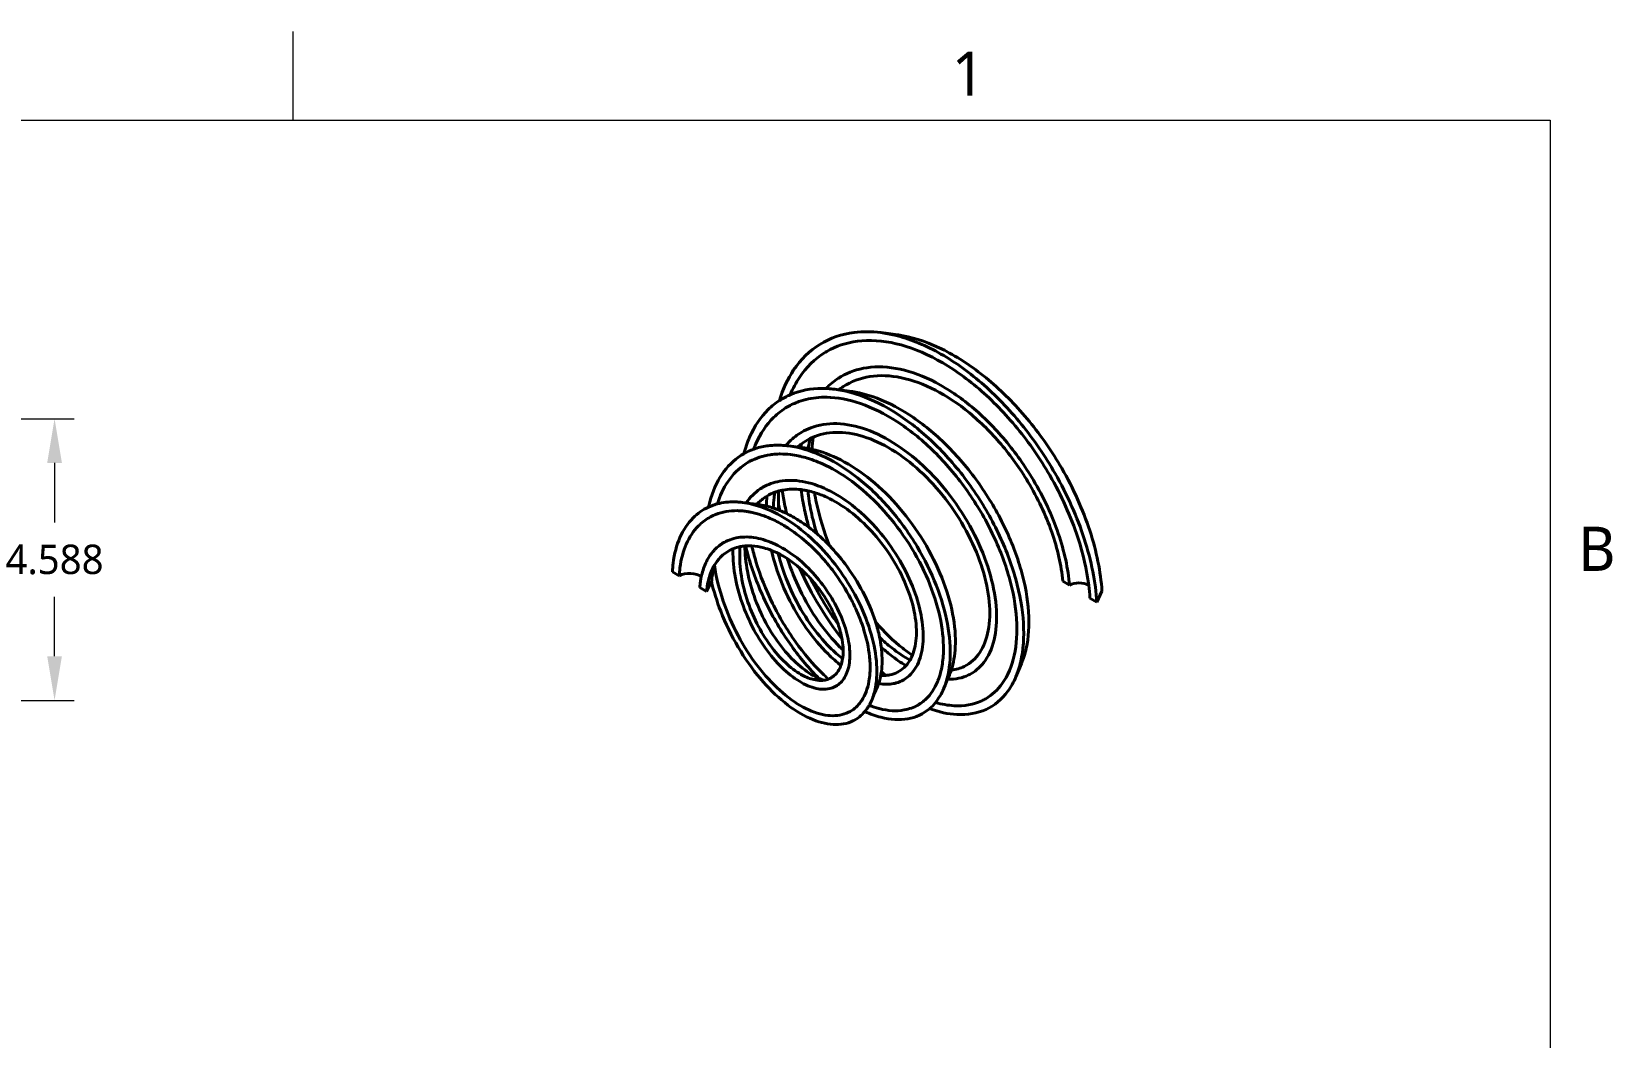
# Model space of a CAD drawing. Header units: inches. Extents: x 0 to 11, y 0 to 8.5.
# Drawn here: x 4.44 to 10.87, y 4.39 to 8.48 of the extents above; entities that cross this region are included whole.
import ezdxf

# ---------------------------------------------------------------- set-up
doc = ezdxf.new("R2010")
doc.units = ezdxf.units.IN
doc.header["$LTSCALE"] = 0.5
doc.header["$MEASUREMENT"] = 0
for name, color, linetype, lineweight in [('ANNOTATION_TEXT', 7, 'Continuous', 25), ('BORDER_FRAME', 7, 'Continuous', 15), ('BORDER_ZONES', 7, 'Continuous', 15), ('Visible', 7, 'Continuous', 40)]:
    doc.layers.add(name, color=color, linetype=linetype, lineweight=lineweight)
doc.styles.add('Onshape-Standard', font='NotoSans-Regular.ttf')
doc.styles.add('Onshape-Standard-Dimension', font='')
doc.styles.get('Onshape-Standard-Dimension').set_extended_font_data('Noto Sans')
doc.dimstyles.new('Onshape-Standard$0', dxfattribs={"dimtxt": 0.12, "dimasz": 0.18, "dimexe": 0.08, "dimexo": 0.0625, "dimgap": 0.09, "dimtad": 0, "dimtih": 1, "dimtoh": 1, "dimdec": 3, "dimzin": 7, "dimdsep": 46, "dimtxsty": 'Onshape-Standard-Dimension', "dimcen": 0.09, "dimadec": 1, "dimazin": 0, "dimtfac": 1, "dimtdec": 3, "dimtofl": 0, "dimtmove": 0, "dimatfit": 3, "dimfxl": 0, "dimtolj": 1, "dimtzin": 7, "dimlwd": 13, "dimlwe": 13, "dimarcsym": 0})

# ---------------------------------------------------------------- blocks, each defined once
blk = doc.blocks.new('*D1')
at = {"layer": 'ANNOTATION_TEXT', "color": 0, "lineweight": 13}
for p, q in [((3.9537, 6.9043), (4.6088, 6.9043)), ((4.5288, 6.7243), (4.5288, 6.4826)), ((4.5288, 5.9373), (4.5288, 6.179)), ((2.9411, 5.7573), (4.6088, 5.7573))]:
    blk.add_line(p, q, dxfattribs=at)
at = {"layer": 'ANNOTATION_TEXT', "color": 0}
for points in [[(4.5588, 6.7243), (4.4988, 6.7243), (4.5288, 6.9043)], [(4.4988, 5.9373), (4.5588, 5.9373), (4.5288, 5.7573)]]:
    blk.add_solid(points, dxfattribs=at)
at = {"layer": 'Defpoints', "color": 0}
for p in [(3.8912, 6.9043), (2.8786, 5.7573), (4.5288, 5.7573)]:
    blk.add_point(p, dxfattribs=at)
at = {"layer": 'ANNOTATION_TEXT', "color": 0, "insert": (4.5288, 6.3308), "char_height": 0.12, "attachment_point": 5, "style": 'Onshape-Standard-Dimension'}
blk.add_mtext('\\A1;4.588', dxfattribs=at)

msp = doc.modelspace()

# ---------------------------------------------------------------- linework, layer by layer
at = {"layer": 'BORDER_FRAME'}
for p, q in [((0.38, 8.12), (10.62, 8.12)), ((10.62, 8.12), (10.62, 0.38))]:
    msp.add_line(p, q, dxfattribs=at)
at = {"layer": 'BORDER_ZONES'}
msp.add_line((5.5, 8.12), (5.5, 8.481), dxfattribs=at)
at = {"layer": 'Visible'}
for p, q in [((7.72382, 7.02227), (7.70606, 7.02452)), ((7.56895, 6.78754), (7.55592, 6.78919)), ((7.57754, 6.78645), (7.56895, 6.78754)), ((7.34502, 6.56179), (7.33095, 6.56356)), ((7.34629, 6.56163), (7.34502, 6.56179)), ((7.04512, 6.28108), (7.07296, 6.26501)), ((7.15648, 6.21679), (7.18432, 6.20071)), ((7.18432, 6.20071), (7.20529, 6.24497)), ((8.66249, 6.2262), (8.63467, 6.24348)), ((8.79476, 6.20254), (8.77376, 6.15707)), ((8.77376, 6.15707), (8.74594, 6.17435)), ((8.16627, 5.84388), (8.17352, 5.86114))]:
    msp.add_line(p, q, dxfattribs=at)
at = {"layer": 'Visible', "flags": 128}
for points in [[(7.95301, 7.24769), (7.92355, 7.25143), (7.89404, 7.25518)], [(7.76504, 7.01704), (7.73558, 7.02078), (7.72382, 7.02227)], [(7.55592, 6.78919), (7.54806, 6.79018), (7.51852, 6.79392)], [(7.39005, 6.5561), (7.36055, 6.55982), (7.34629, 6.56163)], [(8.44404, 5.85349), (8.45597, 5.88192), (8.46706, 5.90835)], [(7.85712, 5.75912), (7.86863, 5.78653), (7.8802, 5.81403)], [(8.15047, 5.80626), (8.16198, 5.83366), (8.16627, 5.84388)]]:
    msp.add_lwpolyline(points, dxfattribs=at)
at = {"layer": 'Visible', "extrusion": (0, 0, -1)}
msp.add_ellipse((7.11482, 6.24095), major_axis=(0.05906, 0), ratio=0.5773503, start_param=3.9246991, end_param=5.6800608, dxfattribs=at)
at = {"layer": 'Visible'}
msp.add_ellipse((8.70431, 6.20033), major_axis=(-0.05902, 0.00198), ratio=0.5988487, start_param=4.0625644, end_param=5.5197965, dxfattribs=at)
for points, knots in [([(7.48095, 6.97866), (7.49514, 7.02502), (7.51459, 7.06692), (7.5679, 7.14641), (7.60381, 7.18163), (7.68711, 7.23326), (7.7345, 7.24967), (7.82037, 7.26022), (7.85659, 7.25994), (7.89404, 7.25518), (7.91263, 7.25281), (7.93152, 7.24935), (8.00829, 7.23102), (8.06801, 7.20728), (8.1873, 7.14155), (8.24686, 7.09957), (8.36138, 7.00061), (8.41636, 6.94361), (8.51764, 6.81901), (8.56394, 6.75141), (8.65371, 6.59465), (8.694, 6.50418), (8.75161, 6.32587), (8.76891, 6.23814), (8.77376, 6.15707)], [0.86923075, 0.86923075, 0.86923075, 0.86923075, 0.87988281, 0.87988281, 0.89257812, 0.89257812, 0.90527344, 0.90527344, 0.91375829, 0.91375829, 0.91375829, 0.91796875, 0.91796875, 0.93066406, 0.93066406, 0.94335938, 0.94335938, 0.95605469, 0.95605469, 0.96875, 0.96875, 0.984375, 0.984375, 1, 1, 1, 1]), ([(7.525, 7.0021), (7.53575, 7.02761), (7.54839, 7.05132), (7.59051, 7.11437), (7.62479, 7.14817), (7.6675, 7.17487), (7.67047, 7.17666), (7.67348, 7.1784), (7.71104, 7.20018), (7.75321, 7.21424), (7.84789, 7.22634), (7.90097, 7.223), (8.01118, 7.19724), (8.06829, 7.17483), (8.18242, 7.11258), (8.23942, 7.07275), (8.34909, 6.9787), (8.40177, 6.92449), (8.4989, 6.80586), (8.54334, 6.74147), (8.62961, 6.59205), (8.66841, 6.50575), (8.71788, 6.35458), (8.73289, 6.28929), (8.74084, 6.22713), (8.74313, 6.20926), (8.74483, 6.19165), (8.74594, 6.17435)], [0.87325175, 0.87325175, 0.87325175, 0.87325175, 0.87988281, 0.87988281, 0.89257812, 0.89257812, 0.89351889, 0.89351889, 0.89351889, 0.90527344, 0.90527344, 0.91796875, 0.91796875, 0.93066406, 0.93066406, 0.94335938, 0.94335938, 0.95605469, 0.95605469, 0.96875, 0.96875, 0.984375, 0.984375, 0.99651095, 0.99651095, 0.99651095, 1, 1, 1, 1]), ([(7.95298, 7.24769), (7.97004, 7.24553), (7.98736, 7.2424), (8.06, 7.22542), (8.11711, 7.20301), (8.23123, 7.14077), (8.28823, 7.10093), (8.39791, 7.00689), (8.45059, 6.95267), (8.54772, 6.83405), (8.59216, 6.76965), (8.67843, 6.62023), (8.71722, 6.53394), (8.77291, 6.36377), (8.78978, 6.27999), (8.79476, 6.20254)], [0.913930655, 0.913930655, 0.913930655, 0.913930655, 0.91796875, 0.91796875, 0.930664062, 0.930664062, 0.943359375, 0.943359375, 0.956054688, 0.956054688, 0.96875, 0.96875, 0.984375, 0.984375, 1, 1, 1, 1]), ([(7.67081, 7.02767), (7.68632, 7.0438), (7.70337, 7.05789), (7.7253, 7.07202), (7.72885, 7.07419), (7.73245, 7.07628), (7.76391, 7.09459), (7.79908, 7.10672), (7.87925, 7.1184), (7.92491, 7.11635), (8.01986, 7.0959), (8.06913, 7.0775), (8.16775, 7.02569), (8.21709, 6.99228), (8.31223, 6.91299), (8.35802, 6.86712), (8.44269, 6.76644), (8.48155, 6.71165), (8.55732, 6.58425), (8.59166, 6.51048), (8.64158, 6.36473), (8.65715, 6.29281), (8.66249, 6.2262)], [0.88571591, 0.88571591, 0.88571591, 0.88571591, 0.89257812, 0.89257812, 0.89388073, 0.89388073, 0.89388073, 0.90527344, 0.90527344, 0.91796875, 0.91796875, 0.93066406, 0.93066406, 0.94335938, 0.94335938, 0.95605469, 0.95605469, 0.96875, 0.96875, 0.984375, 0.984375, 1, 1, 1, 1]), ([(7.7234, 7.0229), (7.72907, 7.02729), (7.7349, 7.03144), (7.7731, 7.05634), (7.8098, 7.07019), (7.8897, 7.08242), (7.93289, 7.0808), (8.02275, 7.06212), (8.06941, 7.04505), (8.16287, 6.99672), (8.20965, 6.96546), (8.29994, 6.89109), (8.34343, 6.84799), (8.42395, 6.7533), (8.46096, 6.70171), (8.53322, 6.58165), (8.56607, 6.51205), (8.61407, 6.37445), (8.62921, 6.30648), (8.63467, 6.24348)], [0.89021839, 0.89021839, 0.89021839, 0.89021839, 0.89257812, 0.89257812, 0.90527344, 0.90527344, 0.91796875, 0.91796875, 0.93066406, 0.93066406, 0.94335938, 0.94335938, 0.95605469, 0.95605469, 0.96875, 0.96875, 0.984375, 0.984375, 1, 1, 1, 1]), ([(7.33609, 6.76166), (7.34238, 6.78549), (7.35016, 6.80813), (7.37863, 6.87343), (7.40416, 6.91145), (7.4494, 6.95579), (7.46471, 6.9681), (7.48106, 6.97876), (7.495, 6.98784), (7.50969, 6.99571), (7.52506, 7.00233), (7.53121, 7.00498), (7.53748, 7.00743), (7.5828, 7.02338), (7.62564, 7.0294), (7.67103, 7.0275), (7.67334, 7.02741), (7.67566, 7.02729), (7.68725, 7.0266), (7.69661, 7.02572), (7.70606, 7.02452), (7.74557, 7.01951), (7.78663, 7.00883), (7.8799, 6.97273), (7.93244, 6.94439), (8.0355, 6.87311), (8.08602, 6.83018), (8.18138, 6.73298), (8.22617, 6.67876), (8.30672, 6.56322), (8.34247, 6.50191), (8.40224, 6.37709), (8.42627, 6.31356), (8.46081, 6.18935), (8.47133, 6.12869), (8.47812, 6.0151), (8.47438, 5.96221), (8.45866, 5.89335), (8.45208, 5.87265), (8.44403, 5.85347), (8.435, 5.83195), (8.42412, 5.81235), (8.38763, 5.76204), (8.35753, 5.73696), (8.28731, 5.70476), (8.24721, 5.69765), (8.16861, 5.70186), (8.13133, 5.70989), (8.09286, 5.72392)], [0.58177462, 0.58177462, 0.58177462, 0.58177462, 0.58789062, 0.58789062, 0.60058594, 0.60058594, 0.60637298, 0.60637298, 0.60637298, 0.61130561, 0.61130561, 0.61130561, 0.61328125, 0.61328125, 0.62536075, 0.62536075, 0.62536075, 0.62597656, 0.62597656, 0.62842695, 0.62842695, 0.62842695, 0.63867188, 0.63867188, 0.65136719, 0.65136719, 0.6640625, 0.6640625, 0.67675781, 0.67675781, 0.68945312, 0.68945312, 0.70214844, 0.70214844, 0.71484375, 0.71484375, 0.72753906, 0.72753906, 0.73351938, 0.73351938, 0.73351938, 0.74023438, 0.74023438, 0.75292969, 0.75292969, 0.765625, 0.765625, 0.77586389, 0.77586389, 0.77586389, 0.77586389]), ([(7.37642, 6.78052), (7.37916, 6.78792), (7.38207, 6.79516), (7.40337, 6.84411), (7.42758, 6.88029), (7.47434, 6.92639), (7.49346, 6.94099), (7.51416, 6.95295), (7.52869, 6.96134), (7.54401, 6.96844), (7.58544, 6.98326), (7.61259, 6.98891), (7.64109, 6.99105), (7.65614, 6.99217), (7.67156, 6.99232), (7.68798, 6.99144), (7.68866, 6.99141), (7.68934, 6.99137), (7.73427, 6.98872), (7.7817, 6.97803), (7.87902, 6.94097), (7.92894, 6.91438), (8.02694, 6.84732), (8.07501, 6.80686), (8.1658, 6.71516), (8.2085, 6.66395), (8.28535, 6.55474), (8.3195, 6.49676), (8.37673, 6.37862), (8.39979, 6.31846), (8.43313, 6.20077), (8.44341, 6.14326), (8.45042, 6.03552), (8.44717, 5.98533), (8.42744, 5.89643), (8.41097, 5.85772), (8.36998, 5.80044), (8.34729, 5.77957), (8.32117, 5.76444), (8.31584, 5.76136), (8.31036, 5.75851), (8.27165, 5.74055), (8.23378, 5.73372), (8.16828, 5.73713), (8.14279, 5.74156), (8.11653, 5.74909)], [0.58574471, 0.58574471, 0.58574471, 0.58574471, 0.58789062, 0.58789062, 0.60058594, 0.60058594, 0.60804338, 0.60804338, 0.60804338, 0.61328125, 0.61328125, 0.62158924, 0.62158924, 0.62158924, 0.62597656, 0.62597656, 0.6261667, 0.6261667, 0.6261667, 0.63867188, 0.63867188, 0.65136719, 0.65136719, 0.6640625, 0.6640625, 0.67675781, 0.67675781, 0.68945312, 0.68945312, 0.70214844, 0.70214844, 0.71484375, 0.71484375, 0.72753906, 0.72753906, 0.74023438, 0.74023438, 0.75077784, 0.75077784, 0.75077784, 0.75292969, 0.75292969, 0.765625, 0.765625, 0.77314735, 0.77314735, 0.77314735, 0.77314735]), ([(7.76503, 7.01705), (7.80183, 7.01238), (7.84004, 7.00258), (7.92783, 6.96916), (7.97776, 6.94256), (8.07576, 6.8755), (8.12383, 6.83504), (8.21462, 6.74334), (8.25731, 6.69213), (8.33416, 6.58292), (8.36832, 6.52494), (8.42554, 6.4068), (8.44861, 6.34664), (8.48195, 6.22896), (8.49222, 6.17144), (8.49924, 6.06371), (8.49598, 6.01352), (8.48131, 5.9474), (8.47493, 5.92709), (8.46707, 5.90835)], [0.62863391, 0.62863391, 0.62863391, 0.62863391, 0.63867188, 0.63867188, 0.65136719, 0.65136719, 0.6640625, 0.6640625, 0.67675781, 0.67675781, 0.68945312, 0.68945312, 0.70214844, 0.70214844, 0.71484375, 0.71484375, 0.72753906, 0.72753906, 0.733727, 0.733727, 0.733727, 0.733727]), ([(7.5075, 6.79519), (7.51228, 6.80092), (7.51727, 6.80639), (7.53744, 6.8267), (7.55406, 6.83963), (7.57209, 6.85022), (7.58369, 6.85702), (7.59587, 6.86285), (7.64106, 6.87999), (7.67701, 6.88568), (7.7534, 6.88327), (7.79384, 6.87516), (7.87637, 6.8457), (7.91846, 6.82434), (8.00127, 6.76994), (8.04198, 6.7369), (8.11909, 6.66169), (8.15547, 6.61951), (8.22123, 6.52931), (8.25061, 6.48129), (8.30018, 6.38321), (8.32037, 6.33315), (8.3501, 6.23503), (8.35963, 6.18698), (8.36734, 6.0968), (8.36553, 6.05469), (8.35076, 5.97995), (8.33781, 5.94733), (8.30396, 5.89753), (8.28417, 5.879), (8.26111, 5.86594), (8.25804, 5.86421), (8.25493, 5.86257), (8.22653, 5.84881), (8.19777, 5.84279), (8.1665, 5.84329)], [0.59791591, 0.59791591, 0.59791591, 0.59791591, 0.60058594, 0.60058594, 0.60831466, 0.60831466, 0.60831466, 0.61328125, 0.61328125, 0.62597656, 0.62597656, 0.63867188, 0.63867188, 0.65136719, 0.65136719, 0.6640625, 0.6640625, 0.67675781, 0.67675781, 0.68945312, 0.68945312, 0.70214844, 0.70214844, 0.71484375, 0.71484375, 0.72753906, 0.72753906, 0.74023438, 0.74023438, 0.75144168, 0.75144168, 0.75144168, 0.75292969, 0.75292969, 0.76474971, 0.76474971, 0.76474971, 0.76474971]), ([(7.55551, 6.78975), (7.56036, 6.79407), (7.56538, 6.79818), (7.57054, 6.80205), (7.58153, 6.8103), (7.59321, 6.81752), (7.60552, 6.82366), (7.60996, 6.82588), (7.61449, 6.82795), (7.6191, 6.82989), (7.62097, 6.83067), (7.62286, 6.83143), (7.65513, 6.84397), (7.68876, 6.8496), (7.76026, 6.84801), (7.79813, 6.84078), (7.87549, 6.81394), (7.91496, 6.79432), (7.99271, 6.74414), (8.03097, 6.71358), (8.10352, 6.64386), (8.1378, 6.6047), (8.19986, 6.52084), (8.22764, 6.47614), (8.27466, 6.38474), (8.2939, 6.33805), (8.32242, 6.24645), (8.3317, 6.20155), (8.33964, 6.11722), (8.33831, 6.0778), (8.3252, 6.00779), (8.31342, 5.97719), (8.2804, 5.92753), (8.25917, 5.90846), (8.21789, 5.88809), (8.2001, 5.88288), (8.18103, 5.88057)], [0.6025999, 0.6025999, 0.6025999, 0.6025999, 0.60513675, 0.60513675, 0.60513675, 0.61053574, 0.61053574, 0.61053574, 0.6124873, 0.6124873, 0.6124873, 0.61328125, 0.61328125, 0.62597656, 0.62597656, 0.63867188, 0.63867188, 0.65136719, 0.65136719, 0.6640625, 0.6640625, 0.67675781, 0.67675781, 0.68945312, 0.68945312, 0.70214844, 0.70214844, 0.71484375, 0.71484375, 0.72753906, 0.72753906, 0.74023438, 0.74023438, 0.75292969, 0.75292969, 0.76112154, 0.76112154, 0.76112154, 0.76112154]), ([(7.19219, 6.54457), (7.19371, 6.55171), (7.19538, 6.55874), (7.20827, 6.60777), (7.22483, 6.64563), (7.26809, 6.7099), (7.29478, 6.73629), (7.32905, 6.75802), (7.33246, 6.76007), (7.33592, 6.76204), (7.34878, 6.76936), (7.36231, 6.77556), (7.37642, 6.7806), (7.39345, 6.78669), (7.41133, 6.79109), (7.43758, 6.79485), (7.44533, 6.79565), (7.4532, 6.79615), (7.46244, 6.79675), (7.47183, 6.79694), (7.48135, 6.79673), (7.49007, 6.79653), (7.49889, 6.796), (7.50781, 6.79513), (7.51137, 6.79478), (7.51494, 6.79438), (7.51852, 6.79392), (7.52962, 6.79252), (7.54086, 6.7906), (7.59505, 6.77897), (7.6395, 6.76248), (7.72845, 6.71603), (7.77293, 6.68611), (7.8587, 6.61508), (7.89999, 6.57399), (7.97632, 6.48385), (8.01138, 6.43479), (8.07265, 6.33255), (8.09887, 6.27939), (8.14055, 6.17316), (8.156, 6.12014), (8.175, 6.0185), (8.17855, 5.96991), (8.17354, 5.88118), (8.16498, 5.84105), (8.15064, 5.80666), (8.15056, 5.80646), (8.15047, 5.80625), (8.14142, 5.78468), (8.13009, 5.76548), (8.1167, 5.74898), (8.10935, 5.73994), (8.10138, 5.7317), (8.09283, 5.72433), (8.09246, 5.72401), (8.09209, 5.72369), (8.06689, 5.70234), (8.03722, 5.68852), (7.97053, 5.67674), (7.93353, 5.6788), (7.87308, 5.6944), (7.85112, 5.7023), (7.82881, 5.7125)], [0.29381442, 0.29381442, 0.29381442, 0.29381442, 0.29589844, 0.29589844, 0.30859375, 0.30859375, 0.32128906, 0.32128906, 0.32266874, 0.32266874, 0.32266874, 0.32779858, 0.32779858, 0.32779858, 0.33398438, 0.33398438, 0.33652255, 0.33652255, 0.33652255, 0.33950308, 0.33950308, 0.33950308, 0.34222986, 0.34222986, 0.34222986, 0.34331595, 0.34331595, 0.34331595, 0.34667969, 0.34667969, 0.359375, 0.359375, 0.37207031, 0.37207031, 0.38476562, 0.38476562, 0.39746094, 0.39746094, 0.41015625, 0.41015625, 0.42285156, 0.42285156, 0.43554688, 0.43554688, 0.44824219, 0.44824219, 0.4483168, 0.4483168, 0.4483168, 0.45634444, 0.45634444, 0.45634444, 0.46074731, 0.46074731, 0.46074731, 0.4609375, 0.4609375, 0.47363281, 0.47363281, 0.48632812, 0.48632812, 0.49324414, 0.49324414, 0.49324414, 0.49324414]), ([(7.22858, 6.55764), (7.23882, 6.59111), (7.25291, 6.62146), (7.29091, 6.67808), (7.31599, 6.70301), (7.34795, 6.72347), (7.3509, 6.72527), (7.35389, 6.727), (7.35629, 6.7284), (7.35871, 6.72975), (7.36116, 6.73106), (7.38611, 6.7444), (7.41359, 6.75342), (7.44618, 6.7583), (7.44937, 6.75873), (7.45259, 6.75909), (7.46182, 6.76015), (7.47122, 6.76077), (7.48078, 6.76094), (7.48176, 6.76096), (7.48273, 6.76097), (7.48371, 6.76098), (7.49774, 6.7611), (7.51209, 6.76028), (7.52671, 6.75852), (7.53701, 6.75728), (7.54744, 6.75556), (7.5605, 6.75286), (7.56303, 6.75231), (7.56556, 6.75174), (7.57504, 6.74958), (7.5846, 6.74706), (7.59422, 6.74416), (7.60042, 6.74229), (7.60665, 6.74027), (7.6129, 6.7381), (7.63575, 6.73017), (7.65887, 6.72021), (7.72389, 6.68682), (7.7658, 6.659), (7.8467, 6.59285), (7.88567, 6.55452), (7.95782, 6.47033), (7.99099, 6.42446), (8.04908, 6.3288), (8.074, 6.27901), (8.11375, 6.17946), (8.12857, 6.12974), (8.14704, 6.03437), (8.15069, 5.98874), (8.14756, 5.92493), (8.14487, 5.90391), (8.14062, 5.88424), (8.14032, 5.88287), (8.14002, 5.88151), (8.13971, 5.88016), (8.13705, 5.86858), (8.13385, 5.85749), (8.13011, 5.84694), (8.12873, 5.84305), (8.12728, 5.83923), (8.11383, 5.80621), (8.09746, 5.78156), (8.07723, 5.76241), (8.07523, 5.76052), (8.07319, 5.75867), (8.06465, 5.75134), (8.05783, 5.74632), (8.05067, 5.74184), (8.04895, 5.74077), (8.04722, 5.73973), (8.04546, 5.73871), (8.0284, 5.7289), (8.00956, 5.72207), (7.9581, 5.71284), (7.92349, 5.71472), (7.87353, 5.72764), (7.85993, 5.73209), (7.84614, 5.73752)], [0.29755958, 0.29755958, 0.29755958, 0.29755958, 0.30859375, 0.30859375, 0.32128906, 0.32128906, 0.32256188, 0.32256188, 0.32256188, 0.32358246, 0.32358246, 0.32358246, 0.33398438, 0.33398438, 0.33510681, 0.33510681, 0.33510681, 0.33832543, 0.33832543, 0.33832543, 0.33865344, 0.33865344, 0.33865344, 0.34336082, 0.34336082, 0.34336082, 0.34667969, 0.34667969, 0.34747419, 0.34747419, 0.34747419, 0.35044642, 0.35044642, 0.35044642, 0.35236361, 0.35236361, 0.35236361, 0.359375, 0.359375, 0.37207031, 0.37207031, 0.38476562, 0.38476562, 0.39746094, 0.39746094, 0.41015625, 0.41015625, 0.42285156, 0.42285156, 0.43554688, 0.43554688, 0.44228867, 0.44228867, 0.44228867, 0.44275766, 0.44275766, 0.44275766, 0.44676392, 0.44676392, 0.44676392, 0.44824219, 0.44824219, 0.45979343, 0.45979343, 0.45979343, 0.4609375, 0.4609375, 0.46449142, 0.46449142, 0.46449142, 0.46534526, 0.46534526, 0.46534526, 0.47363281, 0.47363281, 0.48632812, 0.48632812, 0.49094596, 0.49094596, 0.49094596, 0.49094596]), ([(7.5775, 6.78646), (7.58441, 6.78558), (7.59137, 6.7845), (7.59838, 6.78321), (7.60118, 6.7827), (7.60398, 6.78215), (7.60932, 6.78104), (7.61184, 6.78049), (7.61438, 6.77992), (7.65233, 6.7713), (7.69155, 6.75668), (7.7727, 6.715), (7.81461, 6.68718), (7.89551, 6.62104), (7.93449, 6.58271), (8.00663, 6.49851), (8.0398, 6.45264), (8.09789, 6.35698), (8.12281, 6.30719), (8.16256, 6.20764), (8.17738, 6.15792), (8.19586, 6.06255), (8.19951, 6.01692), (8.19577, 5.94084), (8.1902, 5.90913), (8.18094, 5.88102), (8.18029, 5.87904), (8.17961, 5.87707), (8.17892, 5.87512), (8.17754, 5.87123), (8.17609, 5.86741), (8.17422, 5.86282), (8.17388, 5.86199), (8.17353, 5.86115)], [0.34357338, 0.34357338, 0.34357338, 0.34357338, 0.34579417, 0.34579417, 0.34579417, 0.34667969, 0.34667969, 0.34747419, 0.34747419, 0.34747419, 0.359375, 0.359375, 0.37207031, 0.37207031, 0.38476562, 0.38476562, 0.39746094, 0.39746094, 0.41015625, 0.41015625, 0.42285156, 0.42285156, 0.43554688, 0.43554688, 0.44602497, 0.44602497, 0.44602497, 0.44676392, 0.44676392, 0.44676392, 0.44824219, 0.44824219, 0.44857401, 0.44857401, 0.44857401, 0.44857401]), ([(7.34583, 6.56211), (7.36174, 6.58496), (7.38097, 6.60407), (7.40658, 6.62108), (7.41017, 6.62331), (7.41383, 6.62542), (7.43456, 6.63738), (7.45753, 6.64568), (7.51122, 6.65517), (7.5426, 6.65485), (7.60798, 6.64324), (7.64196, 6.63194), (7.71019, 6.59916), (7.74442, 6.57769), (7.8107, 6.52616), (7.84274, 6.49611), (7.90231, 6.42977), (7.92983, 6.39348), (7.97837, 6.31753), (7.99937, 6.27787), (8.03333, 6.19837), (8.04627, 6.15854), (8.06317, 6.08197), (8.06712, 6.04523), (8.06579, 5.97797), (8.0605, 5.94744), (8.04117, 5.89526), (8.02712, 5.87362), (8.0025, 5.85126), (7.99517, 5.84589), (7.98735, 5.84135), (7.97775, 5.83577), (7.96741, 5.83143), (7.9564, 5.82839), (7.95278, 5.82739), (7.94908, 5.82652), (7.93702, 5.82422), (7.9284, 5.82333), (7.91949, 5.82314), (7.90832, 5.8229), (7.89671, 5.82376), (7.88472, 5.82573)], [0.3093292, 0.3093292, 0.3093292, 0.3093292, 0.32128906, 0.32128906, 0.32319283, 0.32319283, 0.32319283, 0.33398438, 0.33398438, 0.34667969, 0.34667969, 0.359375, 0.359375, 0.37207031, 0.37207031, 0.38476562, 0.38476562, 0.39746094, 0.39746094, 0.41015625, 0.41015625, 0.42285156, 0.42285156, 0.43554688, 0.43554688, 0.44824219, 0.44824219, 0.4609375, 0.4609375, 0.46576418, 0.46576418, 0.46576418, 0.4716813, 0.4716813, 0.4716813, 0.47363281, 0.47363281, 0.47792528, 0.47792528, 0.47792528, 0.48330889, 0.48330889, 0.48330889, 0.48330889]), ([(7.38962, 6.55648), (7.3996, 6.56709), (7.41056, 6.57646), (7.42508, 6.58627), (7.4278, 6.588), (7.43057, 6.58967), (7.44065, 6.59574), (7.45132, 6.60088), (7.4625, 6.60504), (7.46411, 6.60563), (7.46572, 6.60621), (7.46734, 6.60677), (7.47107, 6.60804), (7.47486, 6.60921), (7.4787, 6.61027), (7.48311, 6.61149), (7.48759, 6.61257), (7.49213, 6.6135), (7.49317, 6.61371), (7.49421, 6.61392), (7.51858, 6.61852), (7.54356, 6.61913), (7.56957, 6.61592), (7.57338, 6.61545), (7.57721, 6.6149), (7.58614, 6.61343), (7.59125, 6.61245), (7.5964, 6.61133), (7.60565, 6.60932), (7.61499, 6.60685), (7.6244, 6.60393), (7.64082, 6.59884), (7.65744, 6.59239), (7.70563, 6.56995), (7.7373, 6.55058), (7.7987, 6.50393), (7.82843, 6.47664), (7.8838, 6.41625), (7.90945, 6.38316), (7.9548, 6.31378), (7.9745, 6.27749), (8.00652, 6.20467), (8.01884, 6.16814), (8.03521, 6.09783), (8.03926, 6.06407), (8.03885, 6.00217), (8.03438, 5.97404), (8.02486, 5.94716), (8.02381, 5.94441), (8.02271, 5.94171), (8.01983, 5.93467), (8.01658, 5.92803), (8.01297, 5.92179), (8.00815, 5.91346), (8.0027, 5.90587), (7.99665, 5.89908), (7.9941, 5.89622), (7.99144, 5.8935), (7.97258, 5.87594), (7.95297, 5.86598), (7.92545, 5.86057), (7.92008, 5.85986), (7.91458, 5.85945), (7.913, 5.85933), (7.91142, 5.85924), (7.90982, 5.85917), (7.90454, 5.85895), (7.89914, 5.859), (7.89364, 5.85934)], [0.31431947, 0.31431947, 0.31431947, 0.31431947, 0.32128906, 0.32128906, 0.32286191, 0.32286191, 0.32286191, 0.32860224, 0.32860224, 0.32860224, 0.32942461, 0.32942461, 0.32942461, 0.33131589, 0.33131589, 0.33131589, 0.33348758, 0.33348758, 0.33348758, 0.33398438, 0.33398438, 0.34505895, 0.34505895, 0.34505895, 0.34667969, 0.34667969, 0.34881928, 0.34881928, 0.34881928, 0.35266499, 0.35266499, 0.35266499, 0.359375, 0.359375, 0.37207031, 0.37207031, 0.38476562, 0.38476562, 0.39746094, 0.39746094, 0.41015625, 0.41015625, 0.42285156, 0.42285156, 0.43554688, 0.43554688, 0.44824219, 0.44824219, 0.44972577, 0.44972577, 0.44972577, 0.45359156, 0.45359156, 0.45359156, 0.45875852, 0.45875852, 0.45875852, 0.4609375, 0.4609375, 0.47363281, 0.47363281, 0.47660265, 0.47660265, 0.47660265, 0.47745318, 0.47745318, 0.47745318, 0.4802662, 0.4802662, 0.4802662, 0.4802662]), ([(7.45605, 6.54038), (7.45659, 6.55491), (7.45769, 6.56917), (7.46024, 6.5904), (7.46127, 6.59761), (7.46247, 6.60471)], [0.5707994146, 0.5707994146, 0.5707994146, 0.5707994146, 0.5751953125, 0.5751953125, 0.5775017411, 0.5775017411, 0.5775017411, 0.5775017411]), ([(7.47744, 6.53246), (7.47703, 6.54093), (7.47678, 6.54934), (7.47669, 6.55768), (7.47652, 6.57553), (7.4771, 6.59305), (7.47846, 6.61015)], [0.5659332284, 0.5659332284, 0.5659332284, 0.5659332284, 0.5682419279, 0.5682419279, 0.5682419279, 0.57318234, 0.57318234, 0.57318234, 0.57318234]), ([(7.51103, 6.51785), (7.5084, 6.52859), (7.50593, 6.53932), (7.49908, 6.57116), (7.49518, 6.59221), (7.49195, 6.61312)], [0.8397961001, 0.8397961001, 0.8397961001, 0.8397961001, 0.841796875, 0.841796875, 0.8457459811, 0.8457459811, 0.8457459811, 0.8457459811]), ([(7.60124, 6.46137), (7.59437, 6.48514), (7.58839, 6.50897), (7.57747, 6.56045), (7.57289, 6.58806), (7.56966, 6.61531)], [0.836605486, 0.836605486, 0.836605486, 0.836605486, 0.841796875, 0.841796875, 0.847867611, 0.847867611, 0.847867611, 0.847867611]), ([(7.63414, 6.435), (7.6245, 6.46556), (7.61638, 6.49632), (7.60398, 6.55519), (7.59944, 6.58332), (7.5964, 6.61103)], [0.834697392, 0.834697392, 0.834697392, 0.834697392, 0.841796875, 0.841796875, 0.848353719, 0.848353719, 0.848353719, 0.848353719]), ([(7.68559, 6.38639), (7.68547, 6.38668), (7.68535, 6.38697), (7.66246, 6.44425), (7.64447, 6.50285), (7.62913, 6.57521), (7.62644, 6.5895), (7.6241, 6.60373)], [0.829036968, 0.829036968, 0.829036968, 0.829036968, 0.829101562, 0.829101562, 0.841796875, 0.841796875, 0.844931382, 0.844931382, 0.844931382, 0.844931382]), ([(7.04512, 6.28108), (7.04574, 6.29314), (7.04678, 6.30498), (7.053, 6.35429), (7.06224, 6.38933), (7.08942, 6.45142), (7.10736, 6.47846), (7.14761, 6.51899), (7.16884, 6.53393), (7.19235, 6.5448), (7.1966, 6.54677), (7.20092, 6.5486), (7.2129, 6.55322), (7.2207, 6.55575), (7.2287, 6.55786), (7.25095, 6.56375), (7.27469, 6.56647), (7.30539, 6.5658), (7.31132, 6.56548), (7.31731, 6.56499), (7.32183, 6.56462), (7.32638, 6.56414), (7.33096, 6.56356), (7.35516, 6.5605), (7.38014, 6.55456), (7.44197, 6.53322), (7.47921, 6.5148), (7.55252, 6.4677), (7.5886, 6.43902), (7.657, 6.37357), (7.68932, 6.33683), (7.74784, 6.25811), (7.77402, 6.21617), (7.81835, 6.13044), (7.83648, 6.08666), (7.86336, 6.00082), (7.87211, 5.95875), (7.87961, 5.87982), (7.87836, 5.84297), (7.86871, 5.79181), (7.86365, 5.77468), (7.85711, 5.75911), (7.85392, 5.75152), (7.85038, 5.74429), (7.84649, 5.73747), (7.84424, 5.73352), (7.84188, 5.7297), (7.83618, 5.72124), (7.83276, 5.71669), (7.82916, 5.71238), (7.81542, 5.69593), (7.79898, 5.68301), (7.75668, 5.66277), (7.72946, 5.65778), (7.67004, 5.66122), (7.63786, 5.66964), (7.57116, 5.69962), (7.53669, 5.72117), (7.46836, 5.7761), (7.43451, 5.80947), (7.37039, 5.88577), (7.3401, 5.92871), (7.28578, 6.02108), (7.26176, 6.07051), (7.22653, 6.16114), (7.21368, 6.20174), (7.20381, 6.24229)], [0, 0, 0, 0, 0.00390625, 0.00390625, 0.01660156, 0.01660156, 0.02929688, 0.02929688, 0.04005056, 0.04005056, 0.04005056, 0.04199219, 0.04199219, 0.04535036, 0.04535036, 0.04535036, 0.0546875, 0.0546875, 0.05689643, 0.05689643, 0.05689643, 0.0585648, 0.0585648, 0.0585648, 0.06738281, 0.06738281, 0.08007812, 0.08007812, 0.09277344, 0.09277344, 0.10546875, 0.10546875, 0.11816406, 0.11816406, 0.13085938, 0.13085938, 0.14355469, 0.14355469, 0.15625, 0.15625, 0.1634217, 0.1634217, 0.1634217, 0.16692094, 0.16692094, 0.16692094, 0.16894531, 0.16894531, 0.17157965, 0.17157965, 0.17157965, 0.18164062, 0.18164062, 0.19433594, 0.19433594, 0.20703125, 0.20703125, 0.21972656, 0.21972656, 0.23242188, 0.23242188, 0.24511719, 0.24511719, 0.2578125, 0.2578125, 0.2677257, 0.2677257, 0.2677257, 0.2677257]), ([(7.07296, 6.26501), (7.07358, 6.27614), (7.07459, 6.28708), (7.08051, 6.33264), (7.08916, 6.36507), (7.11448, 6.42263), (7.13114, 6.44775), (7.1643, 6.48128), (7.17868, 6.49245), (7.19433, 6.50154), (7.20187, 6.50592), (7.20969, 6.50982), (7.21779, 6.51322), (7.21919, 6.5138), (7.2206, 6.51438), (7.24864, 6.52541), (7.27809, 6.53057), (7.31288, 6.53012), (7.31638, 6.53001), (7.31989, 6.52983), (7.32222, 6.52971), (7.32455, 6.52956), (7.3269, 6.52938), (7.33347, 6.52887), (7.34011, 6.52814), (7.34681, 6.52717), (7.35175, 6.52645), (7.35672, 6.52561), (7.36173, 6.52464), (7.36276, 6.52445), (7.36379, 6.52424), (7.36482, 6.52403), (7.37896, 6.52116), (7.39331, 6.51729), (7.41484, 6.51008), (7.4219, 6.5075), (7.42899, 6.50468), (7.43817, 6.50104), (7.44739, 6.49701), (7.45662, 6.49261), (7.46527, 6.48849), (7.47393, 6.48405), (7.48258, 6.47929), (7.48808, 6.47627), (7.49357, 6.47312), (7.49905, 6.46985), (7.50284, 6.46758), (7.50663, 6.46525), (7.51708, 6.45867), (7.52373, 6.45429), (7.53034, 6.44974), (7.55759, 6.43098), (7.58436, 6.40926), (7.61919, 6.37649), (7.6282, 6.36756), (7.63706, 6.35836), (7.65487, 6.33983), (7.672, 6.32017), (7.68824, 6.29964), (7.69203, 6.29485), (7.69577, 6.29002), (7.72683, 6.24893), (7.75138, 6.21031), (7.78152, 6.15315), (7.79009, 6.13532), (7.79786, 6.11747), (7.80749, 6.09534), (7.8159, 6.07317), (7.82325, 6.05038), (7.82352, 6.04953), (7.82379, 6.04868), (7.83612, 6.00992), (7.8443, 5.97192), (7.8487, 5.92985), (7.84922, 5.92358), (7.8496, 5.91739), (7.85033, 5.90572), (7.85056, 5.89435), (7.85029, 5.8833), (7.85016, 5.87791), (7.84991, 5.87259), (7.84955, 5.86736), (7.8488, 5.85654), (7.84754, 5.84609), (7.84578, 5.83605), (7.84574, 5.8358), (7.84569, 5.83555), (7.84026, 5.80501), (7.83031, 5.77859), (7.81516, 5.75561), (7.81409, 5.75404), (7.81299, 5.75251), (7.80717, 5.74434), (7.80071, 5.73698), (7.79366, 5.73046), (7.78627, 5.72363), (7.77823, 5.71773), (7.7696, 5.71283), (7.76719, 5.71146), (7.76474, 5.71017), (7.74063, 5.69847), (7.71562, 5.69383), (7.66094, 5.69701), (7.63127, 5.70482), (7.56971, 5.7327), (7.53786, 5.75275), (7.47468, 5.8039), (7.44336, 5.83499), (7.38398, 5.90613), (7.35593, 5.94619), (7.3056, 6.03242), (7.28334, 6.07858), (7.24669, 6.17372), (7.23233, 6.22264), (7.22024, 6.28334), (7.21811, 6.29552), (7.21629, 6.30764)], [0, 0, 0, 0, 0.00390625, 0.00390625, 0.01660156, 0.01660156, 0.02929688, 0.02929688, 0.03741135, 0.03741135, 0.03741135, 0.04131722, 0.04131722, 0.04131722, 0.04199219, 0.04199219, 0.0546875, 0.0546875, 0.0560939, 0.0560939, 0.0560939, 0.05702535, 0.05702535, 0.05702535, 0.05963532, 0.05963532, 0.05963532, 0.06155976, 0.06155976, 0.06155976, 0.06195592, 0.06195592, 0.06195592, 0.06738281, 0.06738281, 0.07001743, 0.07001743, 0.07001743, 0.07343343, 0.07343343, 0.07343343, 0.07663532, 0.07663532, 0.07663532, 0.07866926, 0.07866926, 0.07866926, 0.08007812, 0.08007812, 0.08255855, 0.08255855, 0.08255855, 0.09277344, 0.09277344, 0.09642022, 0.09642022, 0.09642022, 0.10375779, 0.10375779, 0.10375779, 0.10546875, 0.10546875, 0.11816406, 0.11816406, 0.12383304, 0.12383304, 0.12383304, 0.13085938, 0.13085938, 0.13113138, 0.13113138, 0.13113138, 0.14355469, 0.14355469, 0.14576132, 0.14576132, 0.14576132, 0.14991667, 0.14991667, 0.14991667, 0.15194555, 0.15194555, 0.15194555, 0.15614456, 0.15614456, 0.15614456, 0.15625, 0.15625, 0.16894531, 0.16894531, 0.16988998, 0.16988998, 0.16988998, 0.1749132, 0.1749132, 0.1749132, 0.18017578, 0.18017578, 0.18017578, 0.18164062, 0.18164062, 0.19433594, 0.19433594, 0.20703125, 0.20703125, 0.21972656, 0.21972656, 0.23242188, 0.23242188, 0.24511719, 0.24511719, 0.2578125, 0.2578125, 0.27050781, 0.27050781, 0.27370376, 0.27370376, 0.27370376, 0.27370376]), ([(7.39, 6.55611), (7.40261, 6.55452), (7.41545, 6.5521), (7.42844, 6.54886), (7.43766, 6.54656), (7.44696, 6.54385), (7.45632, 6.54072), (7.45642, 6.54069), (7.45652, 6.54066), (7.46365, 6.53827), (7.47071, 6.53568), (7.4778, 6.53287), (7.47948, 6.5322), (7.48116, 6.53152), (7.48285, 6.53083), (7.49228, 6.52694), (7.50175, 6.52266), (7.51122, 6.51799), (7.52725, 6.51009), (7.5433, 6.50109), (7.57345, 6.48209), (7.58759, 6.4723), (7.60155, 6.46176), (7.61259, 6.45342), (7.62353, 6.4446), (7.63431, 6.43535), (7.64258, 6.42825), (7.65076, 6.42089), (7.668, 6.40468), (7.67702, 6.39575), (7.68587, 6.38654), (7.70783, 6.36369), (7.72876, 6.33913), (7.77564, 6.27711), (7.80019, 6.23849), (7.84187, 6.15946), (7.859, 6.11905), (7.87206, 6.07856), (7.87233, 6.07771), (7.8726, 6.07686), (7.87921, 6.0561), (7.88462, 6.03556), (7.8888, 6.01546), (7.89164, 6.00181), (7.8939, 5.98837), (7.89559, 5.97521), (7.89605, 5.97158), (7.89647, 5.96797), (7.90018, 5.93246), (7.89998, 5.90238), (7.89628, 5.87508), (7.89578, 5.87141), (7.89522, 5.8678), (7.8946, 5.86423), (7.89455, 5.86398), (7.89451, 5.86373), (7.89424, 5.8622), (7.894, 5.86092), (7.89375, 5.85966), (7.8929, 5.85523), (7.89195, 5.85089), (7.8909, 5.84664), (7.88914, 5.83951), (7.8871, 5.83263), (7.8848, 5.82602), (7.88337, 5.82193), (7.88184, 5.81794), (7.88021, 5.81406)], [0.05890354, 0.05890354, 0.05890354, 0.05890354, 0.06384055, 0.06384055, 0.06384055, 0.06734585, 0.06734585, 0.06734585, 0.06738281, 0.06738281, 0.07001743, 0.07001743, 0.07001743, 0.07064266, 0.07064266, 0.07064266, 0.0741467, 0.0741467, 0.0741467, 0.08007812, 0.08007812, 0.08537164, 0.08537164, 0.08537164, 0.08955969, 0.08955969, 0.08955969, 0.09277344, 0.09277344, 0.09642022, 0.09642022, 0.09642022, 0.10546875, 0.10546875, 0.11816406, 0.11816406, 0.13085938, 0.13085938, 0.13113138, 0.13113138, 0.13113138, 0.13778601, 0.13778601, 0.13778601, 0.14230657, 0.14230657, 0.14230657, 0.14355469, 0.14355469, 0.15465416, 0.15465416, 0.15465416, 0.15614456, 0.15614456, 0.15614456, 0.15625, 0.15625, 0.15678685, 0.15678685, 0.15678685, 0.15866289, 0.15866289, 0.15866289, 0.16180864, 0.16180864, 0.16180864, 0.16375519, 0.16375519, 0.16375519, 0.16375519]), ([(7.48288, 6.53018), (7.48083, 6.53873), (7.47889, 6.54727), (7.47692, 6.55639), (7.47679, 6.55698), (7.47667, 6.55757)], [0.8402771164, 0.8402771164, 0.8402771164, 0.8402771164, 0.841796875, 0.841796875, 0.841902108, 0.841902108, 0.841902108, 0.841902108]), ([(7.15648, 6.21679), (7.1571, 6.22514), (7.158, 6.23337), (7.16013, 6.24784), (7.16124, 6.25413), (7.16254, 6.26031), (7.16657, 6.27951), (7.17233, 6.29764), (7.18217, 6.31957), (7.18472, 6.32472), (7.18744, 6.3297), (7.19407, 6.34187), (7.20172, 6.35307), (7.21031, 6.36314), (7.2128, 6.36606), (7.21537, 6.36888), (7.22894, 6.38286), (7.2412, 6.39243), (7.25461, 6.40013), (7.26025, 6.40338), (7.2661, 6.40629), (7.29252, 6.41753), (7.31508, 6.42229), (7.36313, 6.42349), (7.38863, 6.41994), (7.44088, 6.40471), (7.46763, 6.39304), (7.52055, 6.36241), (7.54672, 6.34345), (7.59665, 6.29969), (7.6204, 6.2749), (7.6638, 6.22141), (7.68344, 6.19272), (7.71719, 6.13376), (7.7313, 6.1035), (7.75296, 6.0439), (7.76052, 6.01456), (7.76857, 5.95931), (7.76906, 5.9334), (7.76298, 5.88729), (7.75643, 5.8671), (7.73748, 5.83539), (7.7255, 5.82339), (7.71114, 5.81528), (7.71016, 5.81472), (7.70916, 5.81419), (7.70137, 5.81017), (7.6941, 5.80751), (7.68639, 5.80571), (7.67625, 5.80335), (7.66536, 5.80247), (7.63362, 5.80435), (7.6115, 5.81036), (7.56537, 5.83193), (7.54138, 5.84748), (7.49364, 5.88729), (7.46989, 5.91155), (7.42478, 5.96721), (7.40341, 5.99862), (7.36505, 6.06642), (7.34806, 6.10281), (7.32017, 6.178), (7.30927, 6.21677), (7.29481, 6.29387), (7.29126, 6.33217), (7.29175, 6.37059), (7.29179, 6.37238), (7.29183, 6.37417)], [0, 0, 0, 0, 0.00390625, 0.00390625, 0.00699597, 0.00699597, 0.00699597, 0.01660156, 0.01660156, 0.01966248, 0.01966248, 0.01966248, 0.02713228, 0.02713228, 0.02713228, 0.02929688, 0.02929688, 0.03823273, 0.03823273, 0.03823273, 0.04199219, 0.04199219, 0.0546875, 0.0546875, 0.06738281, 0.06738281, 0.08007812, 0.08007812, 0.09277344, 0.09277344, 0.10546875, 0.10546875, 0.11816406, 0.11816406, 0.13085938, 0.13085938, 0.14355469, 0.14355469, 0.15625, 0.15625, 0.16894531, 0.16894531, 0.18082489, 0.18082489, 0.18082489, 0.18164062, 0.18164062, 0.18712521, 0.18712521, 0.18712521, 0.19433594, 0.19433594, 0.20703125, 0.20703125, 0.21972656, 0.21972656, 0.23242188, 0.23242188, 0.24511719, 0.24511719, 0.2578125, 0.2578125, 0.27050781, 0.27050781, 0.28320312, 0.28320312, 0.2838244, 0.2838244, 0.2838244, 0.2838244]), ([(7.18432, 6.20071), (7.18494, 6.20815), (7.18581, 6.21547), (7.1902, 6.24375), (7.19564, 6.2637), (7.20322, 6.28187), (7.20405, 6.28385), (7.2049, 6.28581), (7.20876, 6.29432), (7.21203, 6.30065), (7.21559, 6.3067), (7.21583, 6.3071), (7.21607, 6.30751), (7.21631, 6.30791), (7.22325, 6.31951), (7.23124, 6.33007), (7.25419, 6.3539), (7.27054, 6.36542), (7.28981, 6.37392), (7.29077, 6.37434), (7.29175, 6.37474), (7.30109, 6.37863), (7.31092, 6.38164), (7.32116, 6.38374), (7.32761, 6.38506), (7.33423, 6.38602), (7.34099, 6.3866), (7.34179, 6.38667), (7.34259, 6.38674), (7.3434, 6.3868), (7.34526, 6.38694), (7.34713, 6.38705), (7.35539, 6.3874), (7.36188, 6.38736), (7.36848, 6.387), (7.38421, 6.38613), (7.40049, 6.38344), (7.42741, 6.37616), (7.43787, 6.37266), (7.44837, 6.36849), (7.45782, 6.36474), (7.46731, 6.36045), (7.47678, 6.35564), (7.48074, 6.35363), (7.48469, 6.35153), (7.49742, 6.34448), (7.50617, 6.33917), (7.51485, 6.33345), (7.52981, 6.3236), (7.54457, 6.31252), (7.56024, 6.29926), (7.56158, 6.29812), (7.56291, 6.29697), (7.57935, 6.28276), (7.59521, 6.26716), (7.6102, 6.25052), (7.61454, 6.24571), (7.6188, 6.24081), (7.6428, 6.21223), (7.6608, 6.18686), (7.6919, 6.13459), (7.705, 6.10771), (7.71674, 6.07712), (7.71824, 6.07307), (7.71966, 6.06903), (7.72686, 6.04854), (7.73229, 6.02837), (7.73581, 6.00906), (7.73613, 6.00731), (7.73643, 6.00558), (7.73908, 5.98958), (7.74039, 5.97581), (7.74063, 5.96275), (7.74081, 5.95322), (7.74043, 5.94407), (7.7392, 5.93285), (7.73888, 5.93038), (7.73851, 5.92794), (7.73702, 5.91805), (7.73476, 5.9088), (7.73176, 5.9003), (7.72943, 5.89369), (7.72665, 5.88754), (7.7151, 5.86718), (7.70383, 5.85586), (7.68714, 5.84698), (7.68405, 5.84559), (7.68086, 5.84439), (7.67502, 5.84219), (7.66882, 5.84064), (7.6623, 5.83976), (7.65833, 5.83921), (7.65425, 5.83892), (7.65006, 5.83888), (7.64754, 5.83885), (7.64499, 5.83891), (7.6397, 5.83923), (7.63696, 5.83949), (7.63419, 5.83985), (7.61858, 5.84186), (7.60182, 5.84701), (7.56393, 5.86501), (7.54256, 5.87906), (7.49996, 5.91509), (7.47874, 5.93707), (7.43837, 5.98757), (7.41923, 6.01609), (7.38487, 6.07776), (7.36964, 6.11089), (7.34467, 6.17942), (7.33492, 6.21482), (7.32208, 6.28528), (7.31898, 6.32034), (7.31972, 6.36384), (7.32021, 6.37363), (7.32101, 6.38326)], [0, 0, 0, 0, 0.00390625, 0.00390625, 0.01535454, 0.01535454, 0.01535454, 0.01660156, 0.01660156, 0.02083717, 0.02083717, 0.02083717, 0.02112144, 0.02112144, 0.02112144, 0.02929688, 0.02929688, 0.04199219, 0.04199219, 0.04265956, 0.04265956, 0.04265956, 0.04906638, 0.04906638, 0.04906638, 0.05310429, 0.05310429, 0.05310429, 0.05358311, 0.05358311, 0.05358311, 0.0546875, 0.0546875, 0.05843847, 0.05843847, 0.05843847, 0.06738281, 0.06738281, 0.07296182, 0.07296182, 0.07296182, 0.07798161, 0.07798161, 0.07798161, 0.08007812, 0.08007812, 0.08473836, 0.08473836, 0.08473836, 0.09277344, 0.09277344, 0.09352282, 0.09352282, 0.09352282, 0.10278803, 0.10278803, 0.10278803, 0.10546875, 0.10546875, 0.11816406, 0.11816406, 0.13085938, 0.13085938, 0.13280448, 0.13280448, 0.13280448, 0.14266464, 0.14266464, 0.14266464, 0.14355469, 0.14355469, 0.15089696, 0.15089696, 0.15089696, 0.15625, 0.15625, 0.15779428, 0.15779428, 0.15779428, 0.16407007, 0.16407007, 0.16407007, 0.16894531, 0.16894531, 0.18164062, 0.18164062, 0.18439603, 0.18439603, 0.18439603, 0.18942976, 0.18942976, 0.18942976, 0.19249564, 0.19249564, 0.19249564, 0.19433594, 0.19433594, 0.19625179, 0.19625179, 0.19625179, 0.20703125, 0.20703125, 0.21972656, 0.21972656, 0.23242188, 0.23242188, 0.24511719, 0.24511719, 0.2578125, 0.2578125, 0.27050781, 0.27050781, 0.28320312, 0.28320312, 0.28695368, 0.28695368, 0.28695368, 0.28695368]), ([(7.66237, 5.83933), (7.65563, 5.84153), (7.64877, 5.84417), (7.64181, 5.84725), (7.6403, 5.84792), (7.63877, 5.84861), (7.61419, 5.86011), (7.5902, 5.87567), (7.54246, 5.91548), (7.51871, 5.93973), (7.47359, 5.9954), (7.45222, 6.0268), (7.41386, 6.0946), (7.39688, 6.131), (7.36899, 6.20618), (7.35809, 6.24496), (7.3443, 6.31845), (7.34077, 6.3532), (7.34052, 6.38668)], [0.202341788, 0.202341788, 0.202341788, 0.202341788, 0.206191143, 0.206191143, 0.206191143, 0.20703125, 0.20703125, 0.219726562, 0.219726562, 0.232421875, 0.232421875, 0.245117188, 0.245117188, 0.2578125, 0.2578125, 0.270507812, 0.270507812, 0.282017771, 0.282017771, 0.282017771, 0.282017771]), ([(7.64171, 5.84724), (7.60302, 5.88556), (7.56563, 5.92961), (7.49454, 6.02886), (7.46115, 6.08451), (7.40338, 6.20131), (7.379, 6.26247), (7.35395, 6.34489), (7.34828, 6.36574), (7.34328, 6.38655)], [0.512334473, 0.512334473, 0.512334473, 0.512334473, 0.524414062, 0.524414062, 0.537109375, 0.537109375, 0.549804688, 0.549804688, 0.554087678, 0.554087678, 0.554087678, 0.554087678]), ([(7.68076, 5.84411), (7.67229, 5.85169), (7.66385, 5.85958), (7.61716, 5.90513), (7.5801, 5.94857), (7.51163, 6.04456), (7.48023, 6.09709), (7.4259, 6.20742), (7.40298, 6.26523), (7.379, 6.3446), (7.37333, 6.36575), (7.36839, 6.38686)], [0.508941999, 0.508941999, 0.508941999, 0.508941999, 0.51171875, 0.51171875, 0.524414062, 0.524414062, 0.537109375, 0.537109375, 0.549804688, 0.549804688, 0.55439822, 0.55439822, 0.55439822, 0.55439822]), ([(7.7316, 5.90017), (7.71392, 5.914), (7.69629, 5.92958), (7.64811, 5.97728), (7.6182, 6.01285), (7.56288, 6.09163), (7.53748, 6.13483), (7.49349, 6.22576), (7.47492, 6.27349), (7.45611, 6.33721), (7.45199, 6.35273), (7.44833, 6.36825)], [0.504579882, 0.504579882, 0.504579882, 0.504579882, 0.51171875, 0.51171875, 0.524414062, 0.524414062, 0.537109375, 0.537109375, 0.549804688, 0.549804688, 0.553876908, 0.553876908, 0.553876908, 0.553876908]), ([(7.73838, 5.92748), (7.72106, 5.94088), (7.70377, 5.95614), (7.65842, 6.00133), (7.6309, 6.03428), (7.57997, 6.10732), (7.55656, 6.14741), (7.51602, 6.23188), (7.4989, 6.27625), (7.48245, 6.33252), (7.47938, 6.34394), (7.47658, 6.35535)], [0.504105532, 0.504105532, 0.504105532, 0.504105532, 0.51171875, 0.51171875, 0.524414062, 0.524414062, 0.537109375, 0.537109375, 0.549804688, 0.549804688, 0.553023391, 0.553023391, 0.553023391, 0.553023391]), ([(7.74023, 5.9629), (7.73606, 5.96682), (7.7319, 5.97083), (7.69692, 6.00546), (7.66702, 6.04103), (7.6117, 6.11981), (7.58629, 6.16301), (7.54483, 6.24872), (7.52804, 6.29073), (7.51457, 6.3333)], [0.510014049, 0.510014049, 0.510014049, 0.510014049, 0.51171875, 0.51171875, 0.524414062, 0.524414062, 0.537109375, 0.537109375, 0.548345432, 0.548345432, 0.548345432, 0.548345432]), ([(7.20529, 6.24497), (7.20591, 6.25333), (7.20681, 6.26156), (7.20987, 6.28235), (7.21245, 6.29467), (7.21573, 6.3065)], [0, 0, 0, 0, 0.00390625, 0.00390625, 0.010056093, 0.010056093, 0.010056093, 0.010056093]), ([(7.73555, 6.00877), (7.70361, 6.04949), (7.67329, 6.09329), (7.61477, 6.18954), (7.58702, 6.24237), (7.56275, 6.29668)], [0.80727492, 0.80727492, 0.80727492, 0.80727492, 0.81640625, 0.81640625, 0.826346425, 0.826346425, 0.826346425, 0.826346425]), ([(7.71925, 6.06881), (7.6998, 6.09585), (7.68112, 6.12409), (7.64441, 6.18461), (7.62653, 6.21704), (7.60997, 6.25025)], [0.810326892, 0.810326892, 0.810326892, 0.810326892, 0.81640625, 0.81640625, 0.822928384, 0.822928384, 0.822928384, 0.822928384]), ([(8.02225, 5.94173), (8.00921, 5.95045), (7.99614, 5.95994), (7.94536, 5.99985), (7.90794, 6.03577), (7.87236, 6.07678)], [0.786774158, 0.786774158, 0.786774158, 0.786774158, 0.791015625, 0.791015625, 0.803313985, 0.803313985, 0.803313985, 0.803313985]), ([(8.01263, 5.92178), (7.9881, 5.93527), (7.96322, 5.95186), (7.92165, 5.98463), (7.90488, 5.99924), (7.88833, 6.01507)], [0.782393006, 0.782393006, 0.782393006, 0.782393006, 0.791015625, 0.791015625, 0.796884806, 0.796884806, 0.796884806, 0.796884806]), ([(7.99631, 5.89903), (7.97571, 5.91141), (7.95496, 5.92577), (7.92119, 5.9523), (7.90812, 5.96336), (7.89515, 5.97513)], [0.784290288, 0.784290288, 0.784290288, 0.784290288, 0.791015625, 0.791015625, 0.795287193, 0.795287193, 0.795287193, 0.795287193])]:
    msp.add_open_spline(points, degree=3, knots=knots, dxfattribs=at)
for points in [[(7.61407, 6.77994), (7.61511, 6.79684), (7.61679, 6.81338), (7.61909, 6.82952)], [(7.56851, 6.78781), (7.56908, 6.79259), (7.5697, 6.79733), (7.57038, 6.80203)], [(7.59814, 6.78293), (7.60017, 6.79671), (7.60268, 6.81017), (7.60568, 6.82327)], [(7.42799, 6.54882), (7.42828, 6.56263), (7.42905, 6.57622), (7.4303, 6.58954)], [(7.90981, 5.85914), (7.90471, 5.86054), (7.89955, 5.86213), (7.89434, 5.86391)], [(7.91447, 5.85965), (7.90829, 5.86459), (7.90212, 5.86966), (7.89597, 5.87486)]]:
    msp.add_open_spline(points, degree=3, dxfattribs=at)

# ---------------------------------------------------------------- texts
at = {"layer": 'BORDER_ZONES', "char_height": 0.18, "attachment_point": 5, "style": 'Onshape-Standard'}
for s, insert in [('1', (8.25, 8.31)), ('B', (10.81, 6.375))]:
    msp.add_mtext(s, dxfattribs=dict(at, insert=insert))

# ---------------------------------------------------------------- dimensions: what is measured, and where the dimension line sits
at = {"layer": 'ANNOTATION_TEXT'}
dim = msp.add_linear_dim(base=(4.52882, 5.75732), p1=(3.89115, 6.90428, -0.02976), p2=(2.87863, 5.75732, -0.02826), angle=90, dimstyle='Onshape-Standard$0', override={"dimlfac": 4}, dxfattribs=at)
dim.commit()
dim.dimension.update_dxf_attribs({"geometry": '*D1', "text_midpoint": (4.52882, 6.3308), "dimtype": 160})

doc.saveas('drawing.dxf')
